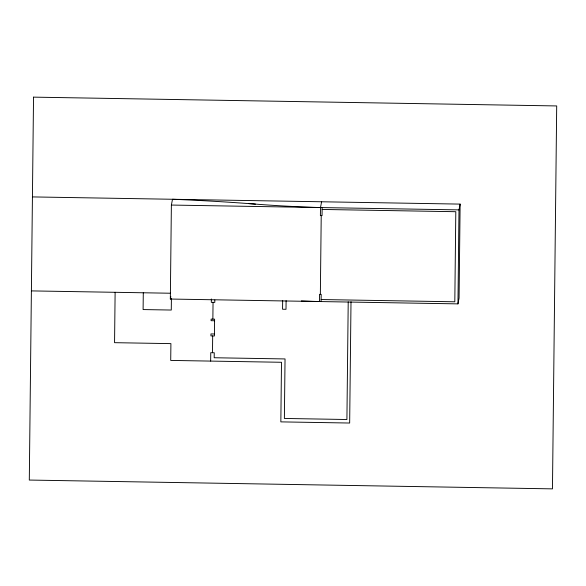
<?xml version="1.0" encoding="UTF-8"?>
<svg xmlns="http://www.w3.org/2000/svg" width="586" height="586" viewBox="0 0 586 586"><rect width="100%" height="100%" fill="white"/><g stroke="black" fill="none" stroke-linecap="round" stroke-linejoin="round"><path stroke-width="0.88" d="M115.12 292.304L114.563 342.678L170.907 343.623L170.716 360.419L281.5 362.28L280.841 421.876L349.666 423.033L351.007 301.746M143.292 292.78L143.101 309.569L171.273 310.045L171.405 298.552M32.428 196.911L460.12 204.104L459.08 298.091L457.959 303.878L170.336 299.043L171.376 205.056L172.504 199.262A434.519 77.198 0.6 0 1 248.72 203.598L264.462 204.778A263.246 46.77 0.6 0 0 320.483 207.561L321.611 201.774M210.652 361.086L210.748 352.691L214.242 352.75L214.183 357.746L285.038 358.94L284.378 418.455L346.912 419.51L348.216 301.849M211.341 298.963L211.304 302.317L214.798 302.376L214.82 300.017M212.491 352.721L212.681 335.932M212.865 319.143L213.048 302.347M282.657 300.596L282.562 309.232L286.005 309.291L286.1 300.655M320.483 207.561L320.396 215.582L322.051 215.611L322.146 207.59M320.352 294.37L321.223 215.597M321.106 301.578L321.187 294.384L319.524 294.355L319.443 301.548A263.246 46.77 0.6 0 1 301.343 300.896M457.959 303.878L458.992 209.891L460.12 204.104M170.336 299.043L170.819 296.56M171.376 205.056L458.992 209.891M322.124 209.451L455.805 211.707L454.809 301.79L321.128 299.541M31.388 290.898L170.555 293.234M214.593 320.747L211.099 320.689L211.121 319.114L214.608 319.172L214.425 335.961L210.931 335.903L210.953 333.925L214.447 333.983M248.72 203.598L255.445 204.111M33.534 97.137L29.3 480.059L552.466 488.863L556.7 105.941L33.534 97.137"/></g></svg>
